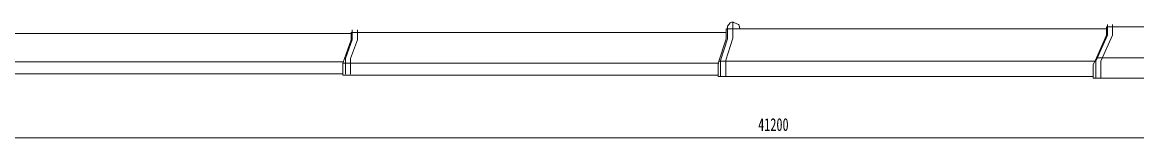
# Model space of a CAD drawing. Units: millimetres, scale not verified. Extents: x -34130 to 33905, y -21736 to 21716.
# Drawn here: x 90 to 19263, y -4858 to -2876 of the extents above; entities that cross this region are included whole.
import ezdxf
from ezdxf.enums import TextEntityAlignment as Align

# ---------------------------------------------------------------- set-up
doc = ezdxf.new("R2010")
doc.units = ezdxf.units.MM
doc.header["$LTSCALE"] = 60
doc.layers.add('0-0_0', color=3, linetype='Continuous', lineweight=18)
doc.styles.add('ＭＳ ゴシック', font='')
doc.styles.get('ＭＳ ゴシック').set_extended_font_data('MS Gothic')

# ---------------------------------------------------------------- blocks, each defined once
blk = doc.blocks.new('D15')
at = {"layer": '0-0_0', "color": 7}
blk.add_line((61350.7, 15943.3), (20250.7, 15943.3), dxfattribs=at)
at = {"layer": '0-0_0', "color": 7, "style": 'ＭＳ ゴシック', "width": 0.7}
blk.add_text('41200', height=219.9, dxfattribs=at).set_placement((40380.7, 15993.3), align=Align.BOTTOM_LEFT)

msp = doc.modelspace()

# ---------------------------------------------------------------- linework, layer by layer
at = {"layer": '0-0_0', "color": 5}
for p, q in [((5750.26, -3053.52), (12200.26, -3053.52)), ((5750.26, -3053.52), (5750.26, -3177.52)), ((5767.26, -3003.52), (5767.26, -3178.72)), ((5854.26, -3003.52), (5854.26, -3178.72)), ((12200.26, -2988.22), (18745.26, -2988.22)), ((12200.26, -2988.22), (12200.26, -3162.72)), ((12222.26, -2941.22), (12268.26, -2886.82)), ((12222.26, -2941.22), (12222.26, -3158.12)), ((12291.16, -2876.22), (12318.16, -2876.22)), ((12314.26, -2876.22), (12314.26, -3148.72)), ((12329.97, -2878.62), (12409.37, -2912.72)), ((12424.26, -2932.12), (12432.26, -2988.22)), ((18745.26, -2951.12), (18745.26, -3095.62)), ((18745.26, -2951.12), (25195.26, -2951.12)), ((18762.26, -2911.12), (18762.26, -3097.72)), ((18849.26, -2911.12), (18849.26, -3097.72)), ((-642.74, -3069.62), (5750.26, -3069.62)), ((5605.26, -3576.82), (5750.26, -3177.52)), ((5650.87, -3499.32), (5767.26, -3178.72)), ((5737.87, -3499.32), (5854.26, -3178.72)), ((12075.26, -3545.52), (12200.26, -3162.72)), ((12103.26, -3530.12), (12222.26, -3158.12)), ((12192.76, -3528.62), (12314.26, -3148.72)), ((18762.26, -3097.62), (18561.16, -3542.72)), ((18569.26, -3485.82), (18745.26, -3095.62)), ((18849.26, -3097.72), (18648.16, -3542.72)), ((-849.74, -3555.12), (5613.16, -3555.12)), ((5605.26, -3576.82), (12066.47, -3576.82)), ((5605.26, -3576.82), (5605.26, -3783.52)), ((5650.26, -3502.72), (5650.26, -3767.32)), ((5737.26, -3502.72), (5737.26, -3767.32)), ((12075.26, -3545.52), (12060.26, -3598.52)), ((12060.26, -3598.52), (12060.26, -3808.72)), ((12075.26, -3545.52), (18542.47, -3545.52)), ((12103.26, -3530.12), (12103.26, -3795.62)), ((12192.26, -3531.72), (12192.26, -3795.62)), ((18569.26, -3485.82), (18515.26, -3605.82)), ((18515.26, -3605.82), (18515.26, -3834.62)), ((18560.26, -3546.82), (18560.26, -3824.52)), ((18569.26, -3485.82), (25025.37, -3485.82)), ((18647.26, -3546.82), (18647.26, -3824.52)), ((-849.74, -3759.62), (5605.26, -3759.62)), ((5605.26, -3783.52), (12060.26, -3783.52)), ((12060.26, -3808.72), (18515.26, -3808.72)), ((18515.26, -3834.62), (24970.26, -3834.62))]:
    msp.add_line(p, q, dxfattribs=at)
for centre, radius, start, end in [((12291.16, -2906.22), 30, 90, 139.764), ((12318.16, -2906.22), 30, 66.8016, 90), ((12399.56, -2935.72), 25, 8.1301, 66.8016), ((5660.26, -3502.72), 10, 160.042, 180), ((5747.26, -3502.72), 10, 160.042, 180), ((12202.26, -3531.72), 10, 162.261, 180), ((18570.26, -3546.82), 10, 155.679, 180), ((18657.26, -3546.82), 10, 155.679, 180)]:
    msp.add_arc(centre, radius, start, end, dxfattribs=at)

# ---------------------------------------------------------------- block references
at = {"layer": '0-0_0'}
msp.add_blockref('D15', (-27630.44, -20801.72), dxfattribs=at)

doc.saveas('drawing.dxf')
